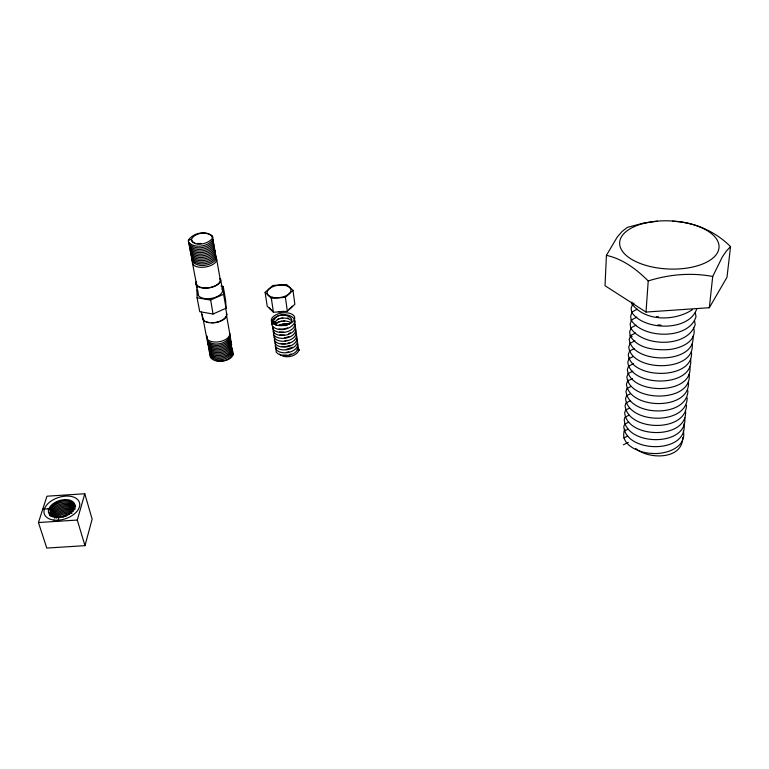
<?xml version="1.0" encoding="UTF-8"?>
<svg xmlns="http://www.w3.org/2000/svg" width="769" height="769" viewBox="0 0 769 769"><rect width="100%" height="100%" fill="white"/><g stroke="black" fill="none" stroke-linecap="round" stroke-linejoin="round"><path stroke-width="1.15" d="M657.495 221.193L643.528 223.116L627.312 227.384L622.034 231.536L617.267 237.015L606.424 255.346L605.02 285.722L646.018 312.06L709.335 307.715L726.993 277.253L730.55 246.628C715.083 231.2 694.32 222.03 672.462 221.28M646.018 312.06L648.219 280.954C636.569 269.275 622.832 258.961 606.424 255.346M709.335 307.715L712.709 276.475L722.274 257.057L726.272 251.165L730.55 246.628M49.822 514.817C51.436 504.704 65.961 500.283 74.16 505.358M50.216 516.066C51.821 505.954 66.336 501.513 74.526 506.598M84.975 545.663L92.136 519.133L84.782 493.756L46.967 496.197L38.45 522.536L46.784 548.066L84.975 545.663L77.285 520.055L84.782 493.756M696.81 308.648C689.562 331.891 643.49 330.833 631.657 312.195L631.147 308.023L632.829 304.043M57.858 521.295L59.011 517.508M232.526 350.414C229.431 358.45 215.041 361.545 209.793 354.317L209.726 352.692M276.456 348.722L276.081 351.885C281.406 359.431 300.823 354.97 297.863 344.743M275.744 346.684L275.658 349.039C280.993 356.556 300.41 352.125 297.468 341.897M275.61 343.032L275.225 346.175C280.579 353.673 300.006 349.261 297.084 339.033M274.889 340.965L274.802 343.31C280.166 350.779 299.593 346.386 296.69 336.168M274.754 337.303L274.37 340.436C279.743 347.876 299.189 343.512 296.296 333.285M274.024 335.207L273.937 337.543C279.33 344.964 298.776 340.619 295.902 330.401M624.957 429.15C618.257 444.453 639.491 453.095 651.641 453.383C665.06 454.796 687.207 447.837 683.305 430.707M273.889 331.526L273.495 334.65C278.907 342.042 298.362 337.716 295.507 327.498M624.582 424.44L623.784 426.593C625.899 453.499 688.447 454.085 683.997 423.767M273.456 328.623L273.062 331.737C278.493 339.11 297.939 334.813 295.113 324.585M272.726 326.508L272.63 328.824C278.07 336.168 297.526 331.891 294.71 321.673M625.014 417.529L624.217 419.672C626.447 446.203 687.765 447.058 684.814 417.615M291.297 320.423C286.731 316.761 277.638 317.126 274.802 322.692L271.986 324.364L271.553 321.432C275.225 313.3 292.48 311.849 295.123 321.288C292.345 329.69 277.965 332.525 272.188 325.893L272.284 323.586M625.457 410.55L624.649 412.684C626.985 439.128 688.438 439.926 685.525 410.55M625.899 403.514L625.082 405.638C627.744 431.515 686.14 432.707 686.477 405.109M626.341 396.41L625.524 398.525C628.311 424.315 686.804 425.43 687.198 397.909M626.783 389.239L625.976 391.354C628.879 417.058 687.486 418.096 687.928 390.652M628.052 379.924L626.418 384.116C629.215 410.175 691.168 410.733 688.409 381.635M627.696 374.724L626.87 376.81C629.08 402.668 692.6 403.071 689.149 374.253M628.158 367.361L627.331 369.447C629.648 395.189 693.321 395.535 689.899 366.794M629.446 357.883L627.792 362.007C630.205 387.643 694.051 387.922 690.649 359.267M629.09 352.442L628.263 354.509C630.782 380.021 694.782 380.232 691.408 351.673M630.388 342.849L628.734 346.934C631.359 372.331 695.522 372.475 692.177 344.003M630.868 335.226L629.205 339.292C631.945 364.564 696.262 364.65 692.946 336.264M631.349 327.546L629.686 331.583L630.176 335.832C637.684 348.78 655.121 350.376 668.646 349.578C679.844 348.655 697.57 341.801 693.6 327.642M631.839 319.779L630.167 323.797L630.657 328.027C642.788 346.963 687.524 348.184 695.195 324.672L694.522 320.577M632.329 311.954L630.657 315.944L631.157 320.144C642.826 338.918 688.861 340.004 696.003 316.693L695.311 312.618M210.35 353.269L210.062 355.73C215.301 362.968 229.691 359.873 232.776 351.837L231.93 347.905M209.274 347.598L208.985 350.049C214.167 357.556 231.363 354.019 231.632 344.416L231.171 343.637M209.543 349.02L209.255 351.471C214.147 359.623 234.997 354.605 230.969 344.291M208.726 344.743L208.437 347.184C213.647 354.672 230.835 351.154 231.133 341.561L230.219 340.013M207.918 340.446L207.62 342.887C212.85 350.337 230.037 346.848 230.373 337.255L229.46 335.707M208.188 341.888L207.899 344.32C213.119 351.789 230.296 348.28 230.623 338.696L230.171 337.918M229.412 333.602L229.864 334.371C229.498 343.954 212.321 347.434 207.072 340.004L207.37 337.572M207.092 336.13L207.005 338.398M192.702 260.278L192.327 261.114L192.029 259.538L192.087 261.172C197.643 268.256 211.927 266.074 216.358 258.615L215.82 256.462M191.808 255.529L191.481 258C197.066 265.065 211.34 262.883 215.801 255.443L214.811 252.636M191.202 252.357L190.875 254.818C196.489 261.873 210.744 259.691 215.243 252.261L215.157 250.781M190.904 250.761L190.577 253.222C196.191 260.268 210.446 258.086 214.964 250.665L213.974 247.878M190.299 247.57L189.962 250.021C195.614 257.048 209.85 254.866 214.397 247.474L213.407 244.686M189.683 244.359L189.357 246.811C195.028 253.818 209.255 251.646 213.84 244.263L213.301 242.139M211.994 236.66L212.984 239.428C208.351 246.782 194.144 248.954 188.434 241.975L188.386 240.361C192.654 232.834 206.409 229.989 212.619 236.343L212.696 237.804C209.11 244.013 193.24 247.743 191.404 239.332C194.797 232.469 206.938 231.2 212.34 236.323L212.696 237.804M52.09 516.778C56.002 509.597 65.788 506.636 73.382 509.03M232.671 352.154L233.267 354.663C230.738 360.036 223.866 361.632 218.406 361.055M50.917 515.067C54.878 506.761 67.018 503.022 74.901 507.838M51.312 516.307C55.262 508.001 67.393 504.253 75.266 509.078M49.341 510.087C53.244 500.946 71.238 495.918 75.622 506.723M54.301 516.989C58.838 511.856 66.547 509.463 73.18 511.25M54.695 518.219C58.79 513.452 65.5 511.356 71.661 511.981M53.263 516.489C57.983 510.606 66.557 507.944 73.757 510.26M275.677 324.489C279.253 320.529 285.77 320.125 290.403 322.336M287.356 311.291L294.863 304.284L292.989 290.394L286.616 284.53L272.803 285.501L265.113 292.335L267.208 306.206L273.418 312.252L287.356 311.291L285.405 297.334L292.989 290.394M271.986 324.364L275.139 321.827L271.553 321.432L274.37 319.75C279.176 308.802 303.226 319.462 285.136 325.72M56.377 517.998C60.674 514.374 66.442 512.587 72.026 513.211M692.552 309.58C675.192 321.173 645.566 321.884 632.156 304.159L631.897 302.082M292.364 347.223L286.222 349.424M288.5 333.775L290.336 332.756M632.156 304.159L634.069 303.14M631.657 312.195L637.357 309.138M631.157 320.144L636.838 317.126M630.657 328.027L635.963 325.22M635.444 333.054L630.176 335.832L632.156 336.668M629.686 343.57L634.934 340.811M629.205 351.241L634.435 348.501M628.734 358.835L632.897 356.662M628.263 366.361L633.435 363.67M627.792 373.811L632.945 371.158M627.331 381.203L632.464 378.569M626.879 388.528L630.955 386.442M626.418 395.785L630.484 393.718M625.976 402.985L630.013 400.928M625.524 410.108L629.551 408.079M625.082 417.183L629.09 415.164M624.649 424.18L628.638 422.181M624.207 431.13L628.186 429.14M623.784 438.013L627.735 436.042M59.367 517.306L65.788 514.759L69.181 514.298M623.351 444.838L628.273 442.396M196.989 289.894L197.085 297.795L199.748 311.714L213.042 314.012L226.038 308.225L225.644 300.285L223.221 286.443L221.02 286.078M223.221 286.443L223.596 294.287L210.475 300.045L197.085 297.795M276.359 322.874L278.878 321.817M277.196 319.433L278.455 318.904M278.58 325.364L284.818 323.912L289.077 324.499M289.259 354.701L291.345 353.951M290.134 345.368L285.818 346.55L281.617 346.435M288.913 336.687L284.568 337.87M287.625 343.234L289.73 342.484M287.673 327.911L283.309 329.103L279.06 328.997M188.386 240.361L191.404 239.332L192.115 241.629L195.086 243.177M62.818 516.999L66.163 515.98M648.219 280.954C669.02 274.36 691.206 272.399 712.709 276.475M47.995 508.905L50.254 508.338M279.301 324.72L280.733 324.364M279.887 318.549L282.838 318.049M280.31 321.461L281.742 321.106M284.982 340.773L287.212 340.34M286.635 352.289L288.856 351.856M201.132 243.427L197.191 243.542M283.252 320.961L284.77 320.808M282.156 324.009L288.164 323.836M265.113 292.335L271.351 298.314L285.405 297.334M42.766 509.193L48.918 508.799M38.45 522.536L77.285 520.055M283.732 332.035L279.493 331.929M284.146 334.957L279.916 334.851M285.395 343.666L281.194 343.551M287.048 355.143L282.867 355.009M656.428 316.597L658.543 316.79M657.908 324.874L661.061 325.162M287.346 318.03L288.721 318.308M217.887 360.93L215.964 360.353M296.93 349.366L299.054 350.183C295.988 356.941 285.02 358.96 279.532 354.076M271.553 321.432L274.802 322.692L275.677 324.758L276.936 325.537M635.752 448.471C648.459 459.66 682.862 459.881 682.612 437.59M297.978 347.924L299.054 350.183L298.247 347.588M75.314 505.867C68.239 497.245 47.736 503.791 50.023 515.605M232.392 352.404L233.267 354.663M212.734 238.919L213.273 241.043C208.659 248.406 194.442 250.579 188.741 243.59L188.684 241.975M212.561 239.88L213.551 242.648C208.957 250.021 194.73 252.203 189.049 245.205L188.991 243.59M213.58 243.735L214.118 245.869C209.553 253.261 195.316 255.433 189.664 248.416L189.607 246.801M214.147 246.936L214.686 249.069C210.148 256.481 195.903 258.653 190.27 251.626L190.212 250.002M214.253 249.464L214.705 250.117M214.984 251.713L215.522 253.857C211.042 261.287 196.777 263.469 191.183 256.413L191.125 254.789M215.541 254.875L216.079 257.029C211.638 264.478 197.354 266.66 191.779 259.586L191.721 257.961M229.662 335.044L230.114 335.813C229.768 345.406 212.59 348.886 207.351 341.446L207.313 340.638M230.421 339.35L230.873 340.129C230.565 349.722 213.378 353.231 208.168 345.752L208.101 344.147M230.921 342.215L231.382 342.993C231.094 352.587 213.907 356.114 208.716 348.617L208.639 347.002M231.219 345.714C235.256 356.018 214.407 361.055 209.524 352.894L209.456 351.27M231.719 348.549L232.632 350.106M232.43 350.741C234.449 360.738 215.272 365.015 210.331 357.143L210.264 355.518M192.394 262.633L197.172 287.769M197.614 290.076L198.046 292.383M202.218 314.281L202.651 316.588M206.534 337.005L202.872 317.741A11.891 6.248 -9.7 0 0 204.516 320.692M195.874 283.213L198.075 294.738M201.363 312.031L202.458 317.799A12.304 6.46 -9.7 0 0 216.445 322.461A12.304 6.46 -9.7 0 0 226.307 312.935M213.042 314.012L210.427 298.526M223.596 294.287L226.038 308.225M220.722 279.954L222.549 290.326M225.586 307.629L226.807 314.55M216.695 259.47L220.309 280.003M226.394 314.608L229.787 333.881M271.351 298.314L273.418 312.252M229.623 332.987A11.756 6.335 -9.9 0 1 218.55 341.84A11.756 6.335 -9.9 0 1 206.601 336.236M222.068 288.865A12.477 6.344 -9.5 0 1 212.023 298.257A12.477 6.344 -9.5 0 1 197.883 293.71M219.828 278.484A12.131 6.085 -9.5 0 1 210.043 287.5A12.131 6.085 -9.5 0 1 196.297 283.155M215.628 257.24A12.275 5.979 -9.3 0 1 206.409 266.833A12.275 5.979 -9.3 0 1 192.471 261.902M226.076 316.28A11.891 6.248 -9.7 0 1 220.751 320.856M219.847 321.24A11.891 6.248 -9.7 0 1 214.859 322.509M213.83 322.624A11.891 6.248 -9.7 0 1 211.783 322.701M208.908 322.442A11.891 6.248 -9.7 0 1 206.428 321.759M220.232 278.378A12.554 6.296 -9.5 0 1 208.476 287.971A12.554 6.296 -9.5 0 1 196.287 281.521M292.287 306.11A11.891 6.277 -7.8 0 1 288.971 309.196M283.492 311.234A11.891 6.277 -7.8 0 1 278.34 311.714M272.197 310.359A11.891 6.277 -7.8 0 1 269.458 307.696M64.721 499.61L61.289 500.071A13.746 8.334 -18.1 0 0 48.428 510.356A13.746 8.334 -18.1 0 0 58.617 517.566L62.106 517.095A13.746 8.334 -18.1 0 0 74.929 506.8A13.746 8.334 -18.1 0 0 64.721 499.61M53.993 520.094A18.475 11.189 -18.1 0 0 79.716 503.81A18.475 11.189 -18.1 0 0 51.859 500.561A18.475 11.189 -18.1 0 0 53.993 520.094M272.62 297.315A11.987 6.21 -7.7 0 0 290.942 290.528A11.987 6.21 -7.7 0 0 273.581 286.404A11.987 6.21 -7.7 0 0 272.62 297.315M276.725 325.2A11.795 6.335 -7.9 0 0 294.719 318.347A11.795 6.335 -7.9 0 0 277.619 314.069A11.795 6.335 -7.9 0 0 276.725 325.2M633.512 260.403A49.754 24.079 2.6 0 0 717.112 253.28A49.754 24.079 2.6 0 0 657.447 221.136A49.754 24.079 2.6 0 0 633.512 260.403"/></g></svg>
